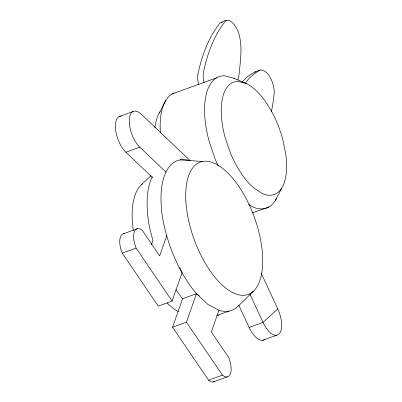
<?xml version="1.0" encoding="UTF-8"?>
<svg xmlns="http://www.w3.org/2000/svg" width="402" height="402" viewBox="0 0 402 402"><rect width="100%" height="100%" fill="white"/><g stroke="black" fill="none" stroke-linecap="round" stroke-linejoin="round"><path stroke-width="0.6" d="M197.9 74.32L197.578 78.068L198.498 84.907M151.474 244.597L152.901 240.522L149.534 227.487A79.636 36.296 70.1 0 1 152.303 176.609M166.79 235.492L159.654 255.868L142.333 230.381A16.316 7.437 70.1 0 0 134.293 231.989A16.316 7.437 70.1 0 0 136.122 248.119L172.111 301.083L158.227 306.113L122.238 253.149A16.316 7.437 70.1 0 1 124.59 233.637M172.111 301.083L182.086 272.611L179.754 267.516M214.718 381.332A16.316 7.437 70.1 0 1 208.563 380.191L172.574 327.223L182.543 298.751L196.427 293.721L199.427 295.922M172.574 327.223L186.458 322.193L196.427 293.721C179.453 273.3 168.92 248.285 163.418 222.457A79.636 36.296 70.1 0 1 188.357 160.212M253.396 291.229L237.592 306.756A79.636 36.296 70.1 0 1 218.934 310.254L211.341 331.936L228.658 357.418A16.316 7.437 70.1 0 1 230.487 373.548A16.316 7.437 70.1 0 1 222.447 375.156L208.563 380.191M159.433 112.841L165.82 100.399M275.375 200.437L281.762 187.995M245.305 83.546C248.808 77.566 254.411 73.375 260.275 69.983C269.712 70.199 274.45 85.229 274.239 93.158A256.531 116.912 70.1 0 1 271.511 111.309M242.185 82.154C246.773 76.34 253.275 72.174 260.275 69.983M141.479 184.704L150.936 175.699M261.174 273.089L277.767 308.907L263.029 322.414L249.139 327.444L238.868 305.269M237.994 80.048A127.72 58.205 70.1 0 0 238.954 75.194C240.411 60.928 242.914 45.662 238.28 31.783C236.346 27.492 233.874 23.03 229.668 20.602C226.331 19.336 222.582 21.522 219.819 23.251A256.531 116.912 70.1 0 0 197.89 74.3M226.527 20.316L225.371 21.236A256.531 116.912 70.1 0 0 203.442 72.29L203.131 76.053L204.05 82.897M172.121 93.952L216.552 77.857M119.233 116.535L133.117 111.505M121.037 116.108A20.613 9.392 70.1 0 0 115.66 130.293A20.613 9.392 70.1 0 0 125.891 152.222L139.775 147.192L166.051 172.156M123.605 233.703L137.494 228.668M122.238 253.149L136.122 248.119M252.119 213.025L269.074 206.879M216.949 315.485L229.1 311.083M262.858 340.253L276.742 335.223M213.402 381.9L227.291 376.87M220.974 22.326L222.432 22.11M254.722 71.993L255.692 71.847M180.066 159.906L202.568 161.468M246.356 83.561L238.381 81.43A59.727 27.22 70.1 0 0 225.155 137.615L230.155 152.368A59.727 27.22 70.1 0 0 252.994 187.267L261.486 193.126A59.727 27.22 70.1 0 0 285.732 153.775L282.686 139.072A59.727 27.22 70.1 0 0 246.356 83.561L233.969 78.295L224.638 75.807A69.853 31.833 70.1 0 0 209.171 141.514L215.02 158.77A69.853 31.833 70.1 0 0 218.286 166.207M218.934 310.254L207.789 304.334L196.427 293.721M248.687 204.387L251.662 206.437A69.853 31.833 70.1 0 0 276.742 197.93M190.231 160.735L141.303 114.243A20.613 9.392 70.1 0 0 129.283 120.022A20.613 9.392 70.1 0 0 139.775 147.192M125.891 152.222L152.619 177.619M175.835 289.701L182.543 298.751M186.458 322.193L222.447 375.156M249.858 293.983L263.029 322.414A20.613 9.392 70.1 0 0 278.938 334.102A20.613 9.392 70.1 0 0 277.767 308.907M154.956 127.58A59.727 27.22 70.1 0 1 160.142 111.766M218.623 315.088A79.636 36.296 70.1 0 1 216.944 315.691M160.388 132.831A69.853 31.833 70.1 0 1 174.262 92.912M233.969 78.295A69.853 31.833 70.1 0 1 234.934 78.787M178.468 311.666A70.37 32.07 70.1 0 1 167.061 302.972M133.308 230.457A70.37 32.07 70.1 0 1 142.434 183.895M265.054 339.137A20.613 9.392 70.1 0 1 249.139 327.444M185.809 200.035A70.37 32.07 70.1 0 0 245.888 295.048A70.37 32.07 70.1 0 0 240.979 189.694A70.37 32.07 70.1 0 0 185.809 200.035"/></g></svg>
